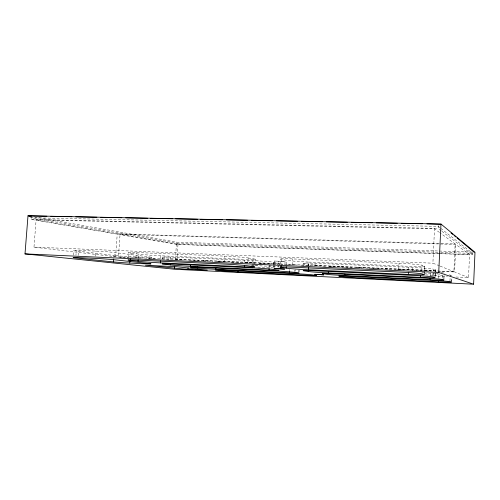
<?xml version="1.0" encoding="UTF-8"?>
<svg xmlns="http://www.w3.org/2000/svg" width="500" height="500" viewBox="0 0 500 500"><rect width="100%" height="100%" fill="white"/><g stroke="black" fill="none" stroke-linecap="round" stroke-linejoin="round"><path stroke-width="0.38" stroke-dasharray="2.5 1.88" d="M443.919 280.056L443.988 276.456M451.475 282.15L451.569 278.837M456.044 277.019L468.531 277.6L469.544 254.537L455.825 244.462L120.05 234.319L118.431 257.087L127.794 257.5M440.706 253.706L472.688 254.831L472.75 253.45L473.169 253.131M441.256 230.825L438.175 228.469L438.275 226.381L439.462 224.994M438.762 278.325L438.894 275.525A14.831 0.519 2.9 0 0 444.988 275.756M442.137 278.05L442.269 275.194M443.9 278.406L444.113 273.731M449.969 280.925L450.231 275.087A15.069 0.537 2.9 0 0 448.519 274.806M451.456 281.35L451.587 278.475M439.513 232.481L434.506 228.812L36.106 219.856L33.981 247.144L115.606 256.756L453.894 271.681L455.144 243.962L440.138 232.944M468.531 277.6L454.588 271.962L455.825 244.462M421.763 270.938L422.031 265.2A19.531 0.925 2.9 0 0 399.031 263.281L292.456 258.913A18.15 0.838 3.3 0 0 281.494 259.369L281.194 264.444M424.25 272.987L424.575 266.087L422.031 265.2M430.337 275.969L430.481 272.944M439.419 265.819L432.9 263.188L434.506 228.812M432.969 275.375L433.263 269.137A17.763 0.756 2.9 0 0 412.631 267.456L315.069 263.275A16.562 0.694 3.2 0 0 304.387 263.556L304.262 265.744M433 275.963L433.1 273.75L424.594 273.363M435.062 275.988L435.35 269.869L433.263 269.137M435.2 276.106L435.487 270.019M398.744 269.113L399.031 263.281M408.719 270.012L408.9 266.312A19.131 0.887 2.9 0 0 424.575 266.087M412.488 270.331L412.631 267.456M308.6 265.775L308.681 264.344L304.387 263.556M308.625 265.931L308.837 262.075A17.794 0.806 3.3 0 1 286.65 260.312L281.494 259.369M314.9 266.275L315.069 263.275M286.4 264.575L286.65 260.312M289.562 270.775L289.644 269.375M292.113 264.919L292.456 258.913M294.25 271.588L294.331 270.125M295.131 271.319L295.219 269.775M298.312 272.169L298.431 270.006M299.094 271.806L299.206 269.875M303.456 265.444L303.581 263.244M269.125 267.844L269.394 263.294A15.681 0.631 3.4 0 0 278.363 263.025L278.281 264.425M273.3 267.231L273.425 265.087M273.469 264.369L273.594 262.225A15.969 0.65 3.4 0 0 252.569 260.594L170.256 257.069A15.369 0.587 3.7 0 0 164.469 257.5L164.312 259.738M274.156 267.731L274.6 260.975L285.062 261.588L284.931 264.606M278.119 267.238L278.238 265.131M279.269 264.719L279.35 263.325M280.069 264.356L280.381 258.981M244.706 262.337L244.887 259.363A17.15 0.75 3.5 0 0 253.912 258.938L253.675 262.781M247.894 262.969L248.2 257.987A17.494 0.781 3.5 0 0 224.775 256.137L136.35 252.512A16.863 0.694 3.8 0 0 131.088 253.131L130.775 257.512M252.256 265.669L252.387 263.494M252.438 262.769L252.569 260.594M253.494 265.85L253.631 263.544M254.85 265.394L255.219 259.306M224.412 261.913L224.775 256.137M160.669 258.637L160.856 255.806L244.887 259.363M162.312 259.081L162.45 257.038M170.1 259.369L170.256 257.069M175.394 259.488L176.556 242.169L472.819 252.156M439.925 253.681L177.05 244.431L177.131 243.25L31.319 217.763L30.213 216.875M176.931 260.169L177.994 244.306L120.05 234.319M138.256 258.412L138.556 254.106L131.088 253.131M149.675 258.475L149.775 257L114.581 252.519A13.275 0.519 3.9 0 0 95.956 251.1L78.981 250.406A13.213 0.506 4 0 0 76.275 250.925L75.956 255.15M151.375 258.819L151.475 257.362M115.606 256.756L117.244 233.837L36.106 219.856M128.056 257.744L128.425 252.562M135.981 257.787L136.35 252.512M95.581 256.2L95.956 251.1M113.694 256.881L113.8 255.444L76.275 250.925M114.275 256.844L114.581 252.519M73.288 255.212L73.644 250.469M78.606 255.45L78.981 250.406M177.05 244.431L31.188 219.412L31.319 217.763L438.275 226.381L440.087 227.806M424.375 270.3L424.781 266.275M285.05 261.65L274.562 261.019M31.188 219.412L438.175 228.469M117.244 233.837L455.144 243.962M177.131 243.25L439.988 252.319M440.769 252.344L472.75 253.45L440.694 228.281M177.994 244.306L438.363 253.444M439.137 253.469L469.544 254.537M33.981 247.144L432.9 263.188M308.837 262.075L408.9 266.312M269.394 263.294L190.931 259.844A15.088 0.569 3.7 0 1 170.781 258.331L164.469 257.5M134.031 257.775L141.831 258.119M148.069 258.4L155.869 258.744M162.106 259.019L169.906 259.363M175.369 259.606L183.95 259.988M189.406 260.225L198.769 260.644M203.444 260.85L212.806 261.262M217.488 261.469L226.844 261.881M231.525 262.087L240.881 262.506M244.781 262.675L254.925 263.125M259.6 263.331L268.962 263.744M272.863 263.919L283 264.369M287.681 264.575L297.038 264.988M300.938 265.163L311.081 265.613M314.2 265.75L325.9 266.269M329.019 266.406L339.938 266.887M340.719 266.919L353.975 267.506M357.094 267.644L368.013 268.131M368.794 268.163L382.056 268.75M385.175 268.888L396.094 269.375M396.875 269.406L424.169 270.613M424.95 270.65L454.588 271.962M203.113 261.062L207.781 261.269M217.119 261.681L221.788 261.887M231.131 262.306L235.8 262.512M245.138 262.925L249.806 263.131M259.144 263.544L263.812 263.756M273.15 264.169L275.487 264.269A14.725 0.556 3.4 0 1 277.638 264.375M342.144 267.231L348.356 267.506M356.894 267.887L362.331 268.125M370.869 268.506L376.306 268.744M384.844 269.125L390.281 269.369M398.819 269.744L404.256 269.988M412.019 270.331L419.006 270.644M254.925 264.988L258.025 265.131M268.881 265.619L272.756 265.794M421.944 272.556L425.05 272.694M251.038 265.438L279.025 266.712M257.838 267.119L273.406 267.844M425.65 274.913L438.894 275.525M433.413 275.956L447.463 276.619M119.963 257.269L122.263 257.538M248.2 257.987L253.912 258.938M273.594 262.225L278.363 263.025M34.119 216.881L176.737 242.138M450.231 275.087L451.719 275.606M440.138 266.112L453.894 271.681M441.875 231.294L472.688 254.831M424.381 272.481L424.381 274.656M435.35 269.869A17.431 0.725 2.9 0 1 420.744 269.95L328.688 265.9A16.269 0.669 3.2 0 1 308.681 264.344M426.144 270.969A16.319 0.631 2.9 0 1 431.062 271.244M441.037 272.087A16.319 0.631 2.9 0 1 442.4 272.337L444.15 272.956A16.038 0.613 2.9 0 1 444.031 273.131M329.406 266.694A15.263 0.587 3.2 0 1 333.6 266.85M437.994 273.2A16.038 0.613 2.9 0 1 434.975 273.119M433.1 273.75A15.069 0.537 2.9 0 1 439.913 274.113M160.856 255.806A16.525 0.669 3.8 0 1 138.556 254.106M149.775 257A12.056 0.444 3.8 0 1 145.75 257.337L130.194 256.663A11.994 0.431 3.8 0 1 113.8 255.444"/><path stroke-width="0.75" d="M473.612 284.206L475 252.269L440.969 224.031L27.994 215.794L25 253.894L174.744 269.262L473.612 284.206L438.731 272.456L25 253.894M438.731 272.456L440.969 224.031M438.6 281.819A14.844 0.388 3 0 0 451.425 282.069L449.931 281.656A15.081 0.4 3 0 0 432.794 280.394L349.244 276.294A14.15 0.375 3.2 0 0 339.263 276.2L342.388 276.675A13.938 0.362 3.2 0 0 359.131 277.869L438.6 281.819L438.663 280.419M420.394 277.362A17.444 0.544 3 0 0 434.994 277.512L432.9 276.931A17.775 0.569 3 0 0 412.25 275.369L314.65 270.781A16.575 0.525 3.3 0 0 303.975 270.837L308.275 271.488A16.275 0.5 3.3 0 0 328.3 272.956L420.394 277.362L420.462 275.881M430.163 279.75A16.05 0.456 3 0 0 443.825 279.962L442.069 279.475A16.325 0.475 3 0 0 423.319 278.075L333.225 273.744A15.275 0.438 3.2 0 0 322.881 273.706L326.531 274.262A15.019 0.425 3.2 0 0 344.781 275.581L430.163 279.75L430.231 278.238M281.112 265.9L281.025 267.35L286.194 268.131A17.806 0.606 3.3 0 0 308.406 269.788L408.5 274.45L408.612 272.231M344.781 275.581L344.862 274.137M308.275 271.488L308.356 270.062M308.406 269.788L308.538 267.469M328.3 272.956L328.375 271.544M286.194 268.131L286.275 266.712M289.444 272.881A14.488 0.4 3.4 0 0 298.269 272.887L294.206 272.319A14.731 0.413 3.4 0 0 275.094 270.944L198.031 267.231A14.162 0.381 3.5 0 0 191.944 267.375L197.375 267.987A13.931 0.369 3.5 0 0 215.787 269.281L289.444 272.881L289.525 271.481M268.988 270.119A15.694 0.469 3.4 0 0 277.95 270.044L273.169 269.375A15.975 0.488 3.4 0 0 252.125 267.844L169.788 263.975A15.375 0.444 3.6 0 0 164.013 264.212L170.338 264.931A15.1 0.425 3.6 0 0 190.506 266.363L268.988 270.119L269.075 268.6M130.675 258.969L130.569 260.431L138.056 261.281A16.531 0.5 3.7 0 0 160.375 262.887L244.431 266.8L244.525 265.312M252.125 267.844L252.213 266.394M238.031 271.856L307.325 275.294A13.45 0.344 3.3 0 0 315.963 275.363L312.475 274.875A13.656 0.356 3.3 0 0 295 273.631L222.681 270.081A13.131 0.331 3.5 0 0 216.425 270.138L221.125 270.669A12.931 0.319 3.5 0 0 238.031 271.856L238.119 270.444M215.787 269.281L215.881 267.769M187.956 269.269L207.319 270.094L176.906 266.744L145.5 265.225L182.931 268.981L187.956 269.269L188.05 267.894M190.506 266.363L190.6 264.913M197.375 267.987L197.475 266.456M160.375 262.887L160.519 260.763M170.338 264.931L170.438 263.463M174.369 268.325L174.506 266.244M138.056 261.281L138.156 259.844M129.744 263.075L145.306 263.812A12.062 0.331 3.7 0 0 149.319 263.619L114.069 259.731A13.281 0.388 3.8 0 0 95.419 258.387L78.444 257.613A13.219 0.381 3.8 0 0 75.75 257.969L113.331 261.913A12 0.325 3.7 0 0 129.744 263.075L129.894 260.938M113.331 261.913L113.537 259.037M440.1 224.25L426.956 223.844M474.206 252.338L457 237.913M46.931 216.244L28.981 215.888L29.438 216.25M50.831 216.325L71.9 216.744M75.8 216.825L96.869 217.244M100.775 217.319L121.844 217.744M125.744 217.819L147.594 218.256M150.712 218.319L172.562 218.756M175.688 218.819L197.537 219.256M200.656 219.319L222.506 219.756M226.412 219.831L247.481 220.256M251.381 220.331L272.45 220.756M276.35 220.831L297.419 221.256M301.325 221.331L322.394 221.75M326.294 221.831L347.362 222.25M351.262 222.331L372.337 222.75M376.238 222.831L397.306 223.25M401.206 223.331L422.275 223.75M27.994 215.794L31.275 216.294M451.006 232.981L452.806 234.462M454.006 235.45L455.8 236.925M281.025 267.35A18.162 0.631 3.3 0 1 291.981 267.169L398.6 272.025A19.544 0.694 3 0 1 421.625 273.812L424.175 274.519A19.144 0.663 3 0 1 408.5 274.45M130.569 260.431A16.875 0.519 3.7 0 1 135.825 260.05L224.275 264.081A17.506 0.587 3.5 0 1 247.719 265.819L253.444 266.619A17.163 0.562 3.5 0 1 244.431 266.8M274.119 268.463L284.675 269.094L274.156 268.45M314.781 274.312L323.725 274.837L314.781 274.312"/></g></svg>
